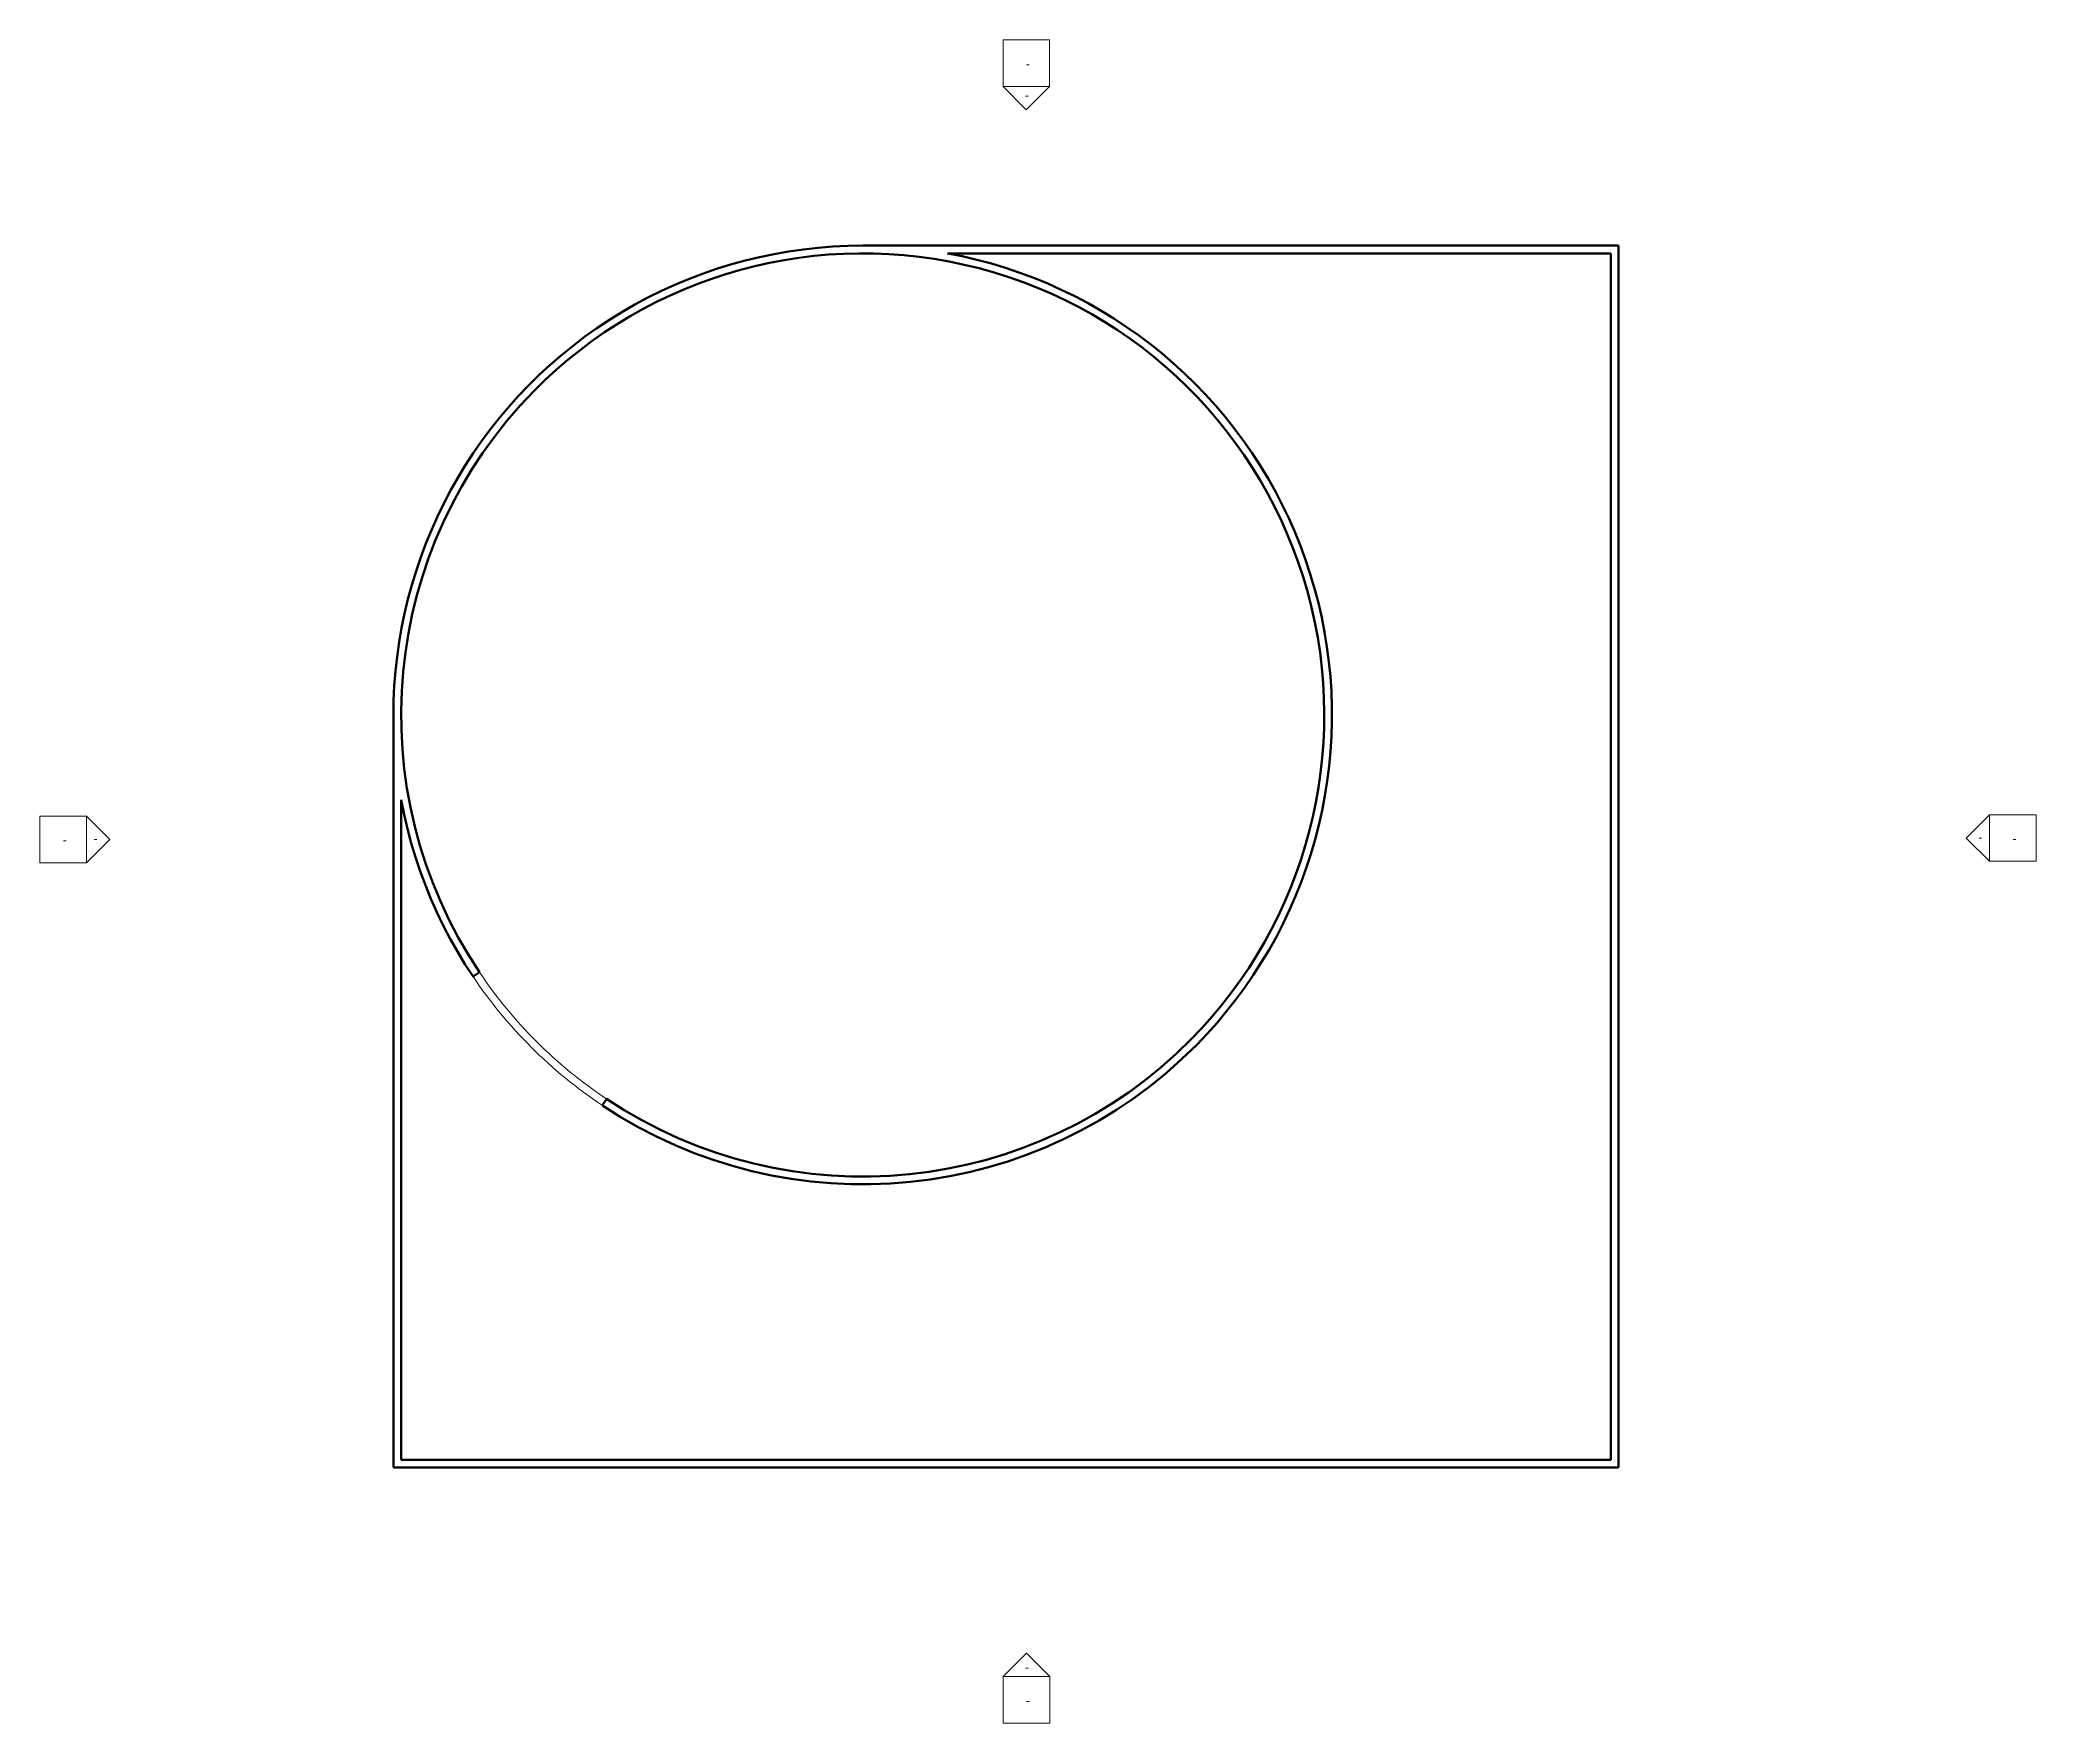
# Model space of a CAD drawing. Header units: inches. Extents: x -1067 to 992, y -835 to 901.
import ezdxf

# ---------------------------------------------------------------- set-up
doc = ezdxf.new("R2010")
doc.units = ezdxf.units.IN
doc.header["$MEASUREMENT"] = 0
doc.layers.add('A-ANNO-SYMB', color=6, linetype='Continuous', lineweight=9)
doc.layers.add('A-WALL', color=2, linetype='Continuous', lineweight=13)

# ---------------------------------------------------------------- blocks, each defined once
blk = doc.blocks.new('Elevation - Detail Number-151647-Second Floor')
at = {"layer": 'A-ANNO-SYMB'}
for p, q in [((-0.25, -0.25), (-0.25, 0.25)), ((-0.25, 0.25), (0.25, 0.25)), ((0.25, 0.25), (0.25, -0.25)), ((0.25, -0.25), (-0.25, -0.25))]:
    blk.add_line(p, q, dxfattribs=at)
blk = doc.blocks.new('Elevation - Detail Number-151370-Second Floor')
at = {"layer": 'A-ANNO-SYMB'}
for p, q in [((0, 0.25), (-0.25, 0)), ((0.25, 0), (0, 0.25)), ((-0.25, 0), (0.25, 0))]:
    blk.add_line(p, q, dxfattribs=at)
blk = doc.blocks.new('Elevation - Detail Number-V1-Second Floor')
at = {"layer": 'A-ANNO-SYMB'}
for p, q in [((0, 0.25), (-0.25, 0)), ((0.25, 0), (0, 0.25)), ((-0.25, 0), (0.25, 0))]:
    blk.add_line(p, q, dxfattribs=at)

msp = doc.modelspace()

# ---------------------------------------------------------------- linework, layer by layer
at = {"layer": 'A-WALL', "lineweight": 50}
for p, q in [((-218.2, 688.9), (561.3, 688.9)), ((553.3, 680.9), (-130.6, 680.9)), ((553.3, -563.1), (553.3, 680.9)), ((561.3, 688.9), (561.3, -571.1)), ((-702.2, -571.1), (-702.2, 204.9)), ((-694.2, 117.3), (-694.2, -563.1)), ((-613.5, -60.4), (-620.1, -64.9)), ((-486.8, -197.8), (-482.4, -191.1)), ((561.3, -571.1), (-702.2, -571.1)), ((-694.2, -563.1), (553.3, -563.1))]:
    msp.add_line(p, q, dxfattribs=at)
for points in [[(-562.7, 544.9), (-551.8, 555.6), (-540.5, 566), (-528.9, 576), (-517, 585.7), (-504.8, 595), (-492.3, 603.8), (-479.5, 612.3), (-466.5, 620.4), (-453.2, 628), (-439.7, 635.3), (-425.9, 642.1), (-412, 648.4), (-397.8, 654.3), (-383.5, 659.8), (-369, 664.8), (-354.4, 669.4), (-339.6, 673.4), (-324.7, 677), (-309.7, 680.2), (-294.6, 682.8), (-279.4, 685), (-264.2, 686.7), (-248.9, 687.9), (-233.6, 688.6), (-218.2, 688.9)], [(-130.6, 680.9), (-115.5, 677.9), (-100.4, 674.3), (-85.5, 670.3), (-70.8, 665.9), (-56.2, 660.9), (-41.7, 655.6), (-27.4, 649.7), (-13.4, 643.4), (0.5, 636.6), (14.2, 629.4), (27.6, 621.8), (40.7, 613.8), (53.6, 605.3), (66.3, 596.5), (78.6, 587.2), (90.6, 577.5), (102.3, 567.5), (113.7, 557.1), (124.8, 546.3), (135.5, 535.2), (145.9, 523.8), (155.8, 512), (165.4, 499.9), (174.6, 487.6), (183.4, 474.9), (191.8, 462), (199.8, 448.8), (207.4, 435.3), (214.5, 421.6), (221.2, 407.7), (227.5, 393.6), (233.2, 379.3), (238.6, 364.9), (243.4, 350.2), (247.8, 335.4), (251.8, 320.5), (255.2, 305.5), (258.2, 290.3), (260.6, 275.1), (262.6, 259.8), (264.1, 244.5), (265.2, 229.1), (265.7, 213.6), (265.7, 198.2), (265.3, 182.8), (264.3, 167.4), (262.9, 152), (260.9, 136.7), (258.5, 121.5), (255.6, 106.3), (252.2, 91.3), (248.4, 76.4), (244.1, 61.5), (239.3, 46.9), (234, 32.4), (228.3, 18.1), (222.1, 3.9), (215.4, -10), (208.4, -23.7), (200.9, -37.2), (192.9, -50.4), (184.6, -63.4), (175.8, -76.1), (166.7, -88.5), (157.1, -100.6), (147.2, -112.5), (136.9, -123.9), (126.3, -135.1)], [(-702.2, 204.9), (-702, 220), (-701.3, 235), (-700.1, 250.1), (-698.5, 265), (-696.4, 280), (-693.8, 294.8), (-690.8, 309.6), (-687.3, 324.3), (-683.3, 338.8), (-678.9, 353.2), (-674.1, 367.5), (-668.8, 381.6), (-663.1, 395.6), (-656.9, 409.4), (-650.3, 422.9), (-643.3, 436.3), (-635.9, 449.4), (-628.1, 462.3), (-619.9, 474.9), (-611.3, 487.3), (-602.3, 499.4), (-592.9, 511.2), (-583.2, 522.8), (-573.1, 534), (-562.7, 544.9)], [(-620.1, -64.9), (-628.4, -52.1), (-636.3, -39.1), (-643.7, -25.8), (-650.8, -12.3), (-657.4, 1.4), (-663.6, 15.4), (-669.3, 29.5), (-674.6, 43.7), (-679.5, 58.2), (-683.8, 72.8), (-687.8, 87.5), (-691.2, 102.3), (-694.2, 117.3)]]:
    msp.add_lwpolyline(points, dxfattribs=at)
for radius, start, end in [(476, 315.3773, 135.3773), (476, 135.3773, 213.866), (484, 236.3005, 315.3773), (476, 236.2926, 315.3773)]:
    msp.add_arc((-218.2, 204.9), radius, start, end, dxfattribs=at)
at = {"layer": 'A-WALL'}
for radius, start, end in [(476, 213.866, 236.2926), (484, 213.8741, 236.3005)]:
    msp.add_arc((-218.2, 204.9), radius, start, end, dxfattribs=at)

# ---------------------------------------------------------------- block references
at = {"layer": 'A-ANNO-SYMB', "xscale": 95.99999999999994, "yscale": 95.99999999999994, "zscale": 95.99999999999994}
for name, p in [('Elevation - Detail Number-151647-Second Floor', (-49.5, 877)), ('Elevation - Detail Number-151647-Second Floor', (-1042.8, 76.6)), ('Elevation - Detail Number-151647-Second Floor', (968, 78)), ('Elevation - Detail Number-151370-Second Floor', (-49.3, -786.6)), ('Elevation - Detail Number-151647-Second Floor', (-49.3, -810.6))]:
    msp.add_blockref(name, p, dxfattribs=at)
at = {"layer": 'A-ANNO-SYMB', "extrusion": (0, 0, -1), "xscale": 95.99999999999994, "yscale": 95.99999999999994, "zscale": 95.99999999999994}
for p, rotation in [((49.5, 853), 180), ((1018.8, 76.6), 90.00000000000038)]:
    msp.add_blockref('Elevation - Detail Number-V1-Second Floor', p, dxfattribs=dict(at, rotation=rotation))
at = {"layer": 'A-ANNO-SYMB', "xscale": 95.99999999999994, "yscale": 95.99999999999994, "zscale": 95.99999999999994, "rotation": 90}
msp.add_blockref('Elevation - Detail Number-151370-Second Floor', (944, 78), dxfattribs=at)

# ---------------------------------------------------------------- next in the draw order: texts
at = {"layer": 'A-ANNO-SYMB', "char_height": 8.852, "width": 4.86, "attachment_point": 2, "line_spacing_factor": 0.938532, "bg_fill": 3, "box_fill_scale": 1.25, "bg_fill_color": 0, "bg_fill_transparency": 0}
for insert in [(-47.9, 880.8), (-49, 848.3), (-1041.2, 80.4), (-1009.4, 81.9), (934.5, 83.2), (969.6, 81.8), (-48.8, -772.4), (-47.8, -806.8)]:
    msp.add_mtext('\\fArial|b0|i0|c0|p34|;-', dxfattribs=dict(at, insert=insert))

doc.saveas('drawing.dxf')
